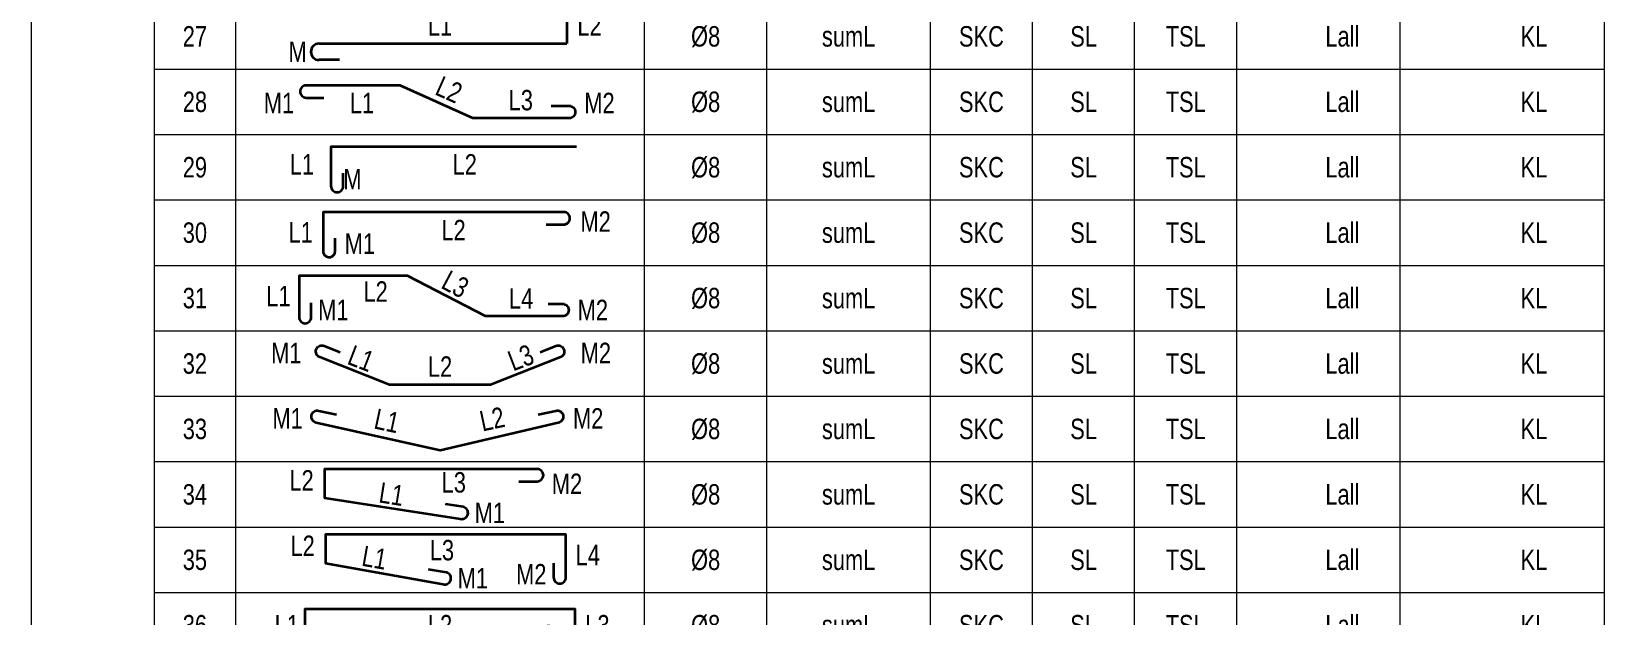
# Model space of a CAD drawing. Header units: millimetres. Extents: x -11352 to 41958, y -3706 to 22926.
# Drawn here: x 19852 to 20044.5, y 5631.5 to 5702.9 of the extents above; entities that cross this region are included whole.
import ezdxf
from ezdxf.enums import TextEntityAlignment as Align

# ---------------------------------------------------------------- set-up
doc = ezdxf.new("R2010")
doc.units = ezdxf.units.MM
for name, color, linetype, lineweight in [('DCE_BaoBeTong', 11, 'Continuous', 20), ('Dce_text', 2, 'Continuous', 30), ('DCE_ThepChu', 1, 'Continuous', 35)]:
    doc.layers.add(name, color=color, linetype=linetype, lineweight=lineweight)
doc.styles.add('Dce_Text', font='roman.shx', dxfattribs={"width": 0.8, "bigfont": 'vnh.shx'})

# ---------------------------------------------------------------- blocks, each defined once
blk = doc.blocks.new('TK28')
at = {"layer": 'DCE_BaoBeTong'}
for p, q in [((0, -8), (0, 0)), ((25, -8), (25, 0)), ((75, -8), (75, 0)), ((90, -8), (90, 0)), ((110, -8), (110, 0)), ((122.5, -8), (122.5, 0)), ((135, -8), (135, 0)), ((147.5, -8), (147.5, 0)), ((167.5, -8), (167.5, 0))]:
    blk.add_line(p, q, dxfattribs=at)
for points in [[(15, -8), (25, -8), (75, -8), (90, -8), (122.5, -8), (135, -8), (147.5, -8), (167.5, -8), (192.5, -8), (192.5, 0)], [(15, 0), (15, -8)]]:
    blk.add_lwpolyline(points, dxfattribs=at)
at = {"layer": 'DCE_ThepChu'}
blk.add_lwpolyline([(63.58, -4.5), (65.8, -4.5, -0.414214), (66.55, -5.25), (66.55, -5.25, -0.414214), (65.8, -6), (54.02, -6), (45.13, -2), (33.62, -2, 0.414214), (32.87, -2.75), (32.87, -2.75, 0.414214), (33.62, -3.5), (35.77, -3.5)], format="xyb", dxfattribs=at)
at = {"layer": 'Dce_text', "color": 2, "style": 'Dce_Text', "width": 0.8}
blk.add_attdef('L2', text='', height=2.5, rotation=336, dxfattribs=at).set_placement((51.1, -2.53), align=Align.MIDDLE_CENTER)
at = {"layer": 'Dce_text', "color": 2, "style": 'Dce_Text', "width": 0.8, "flags": 4}
for tag, p in [('SH', (20, -4)), ('DK', (82.5, -4)), ('sumL', (100, -4)), ('SKC', (116.25, -4)), ('SL', (128.75, -4))]:
    blk.add_attdef(tag, text='', height=2.5, dxfattribs=at).set_placement(p, align=Align.MIDDLE_CENTER)
at = {"layer": 'Dce_text', "color": 2, "style": 'Dce_Text', "width": 0.8}
blk.add_attdef('M1', text='', height=2.5, dxfattribs=at).set_placement((32.15, -4.16), align=Align.MIDDLE_RIGHT)
for tag, p in [('L1', (40.44, -4.16)), ('L3', (59.88, -3.8)), ('TSL', (141.25, -4))]:
    blk.add_attdef(tag, text='', height=2.5, dxfattribs=at).set_placement(p, align=Align.MIDDLE_CENTER)
blk.add_attdef('M2', text='', height=2.5, dxfattribs=at).set_placement((67.65, -4.16), align=Align.MIDDLE_LEFT)
at = {"layer": 'Dce_text', "color": 2, "style": 'Dce_Text', "width": 0.8, "flags": 4}
for tag, p in [('Lall', (162.5, -4)), ('KL', (185.5, -4))]:
    blk.add_attdef(tag, text='', height=2.5, dxfattribs=at).set_placement(p, align=Align.MIDDLE_RIGHT)
blk = doc.blocks.new('TK29')
at = {"layer": 'DCE_BaoBeTong'}
for p, q in [((0, -8), (0, 0)), ((25, -8), (25, 0)), ((75, -8), (75, 0)), ((90, -8), (90, 0)), ((110, -8), (110, 0)), ((122.5, -8), (122.5, 0)), ((135, -8), (135, 0)), ((147.5, -8), (147.5, 0)), ((167.5, -8), (167.5, 0))]:
    blk.add_line(p, q, dxfattribs=at)
for points in [[(15, -8), (25, -8), (75, -8), (90, -8), (122.5, -8), (135, -8), (147.5, -8), (167.5, -8), (192.5, -8), (192.5, 0)], [(15, 0), (15, -8)]]:
    blk.add_lwpolyline(points, dxfattribs=at)
at = {"layer": 'DCE_ThepChu'}
blk.add_lwpolyline([(66.68, -1.5), (36.65, -1.5), (36.65, -6.31, 0.414214), (37.4, -7.06, 0.414214), (38.15, -6.31), (38.15, -4.74)], format="xyb", dxfattribs=at)
at = {"layer": 'Dce_text', "color": 2, "style": 'Dce_Text', "width": 0.8, "flags": 4}
for tag, p in [('SH', (20, -4)), ('DK', (82.5, -4)), ('sumL', (100, -4)), ('SKC', (116.25, -4)), ('SL', (128.75, -4))]:
    blk.add_attdef(tag, text='', height=2.5, dxfattribs=at).set_placement(p, align=Align.MIDDLE_CENTER)
at = {"layer": 'Dce_text', "color": 2, "style": 'Dce_Text', "width": 0.8}
blk.add_attdef('L1', text='', height=2.5, dxfattribs=at).set_placement((35.55, -3.66), align=Align.MIDDLE_RIGHT)
for tag, p in [('L2', (52.05, -3.66)), ('TSL', (141.25, -4))]:
    blk.add_attdef(tag, text='', height=2.5, dxfattribs=at).set_placement(p, align=Align.MIDDLE_CENTER)
at = {"layer": 'Dce_text', "color": 2, "style": 'Dce_Text', "width": 0.8, "flags": 4}
for tag, p in [('Lall', (162.5, -4)), ('KL', (185.5, -4))]:
    blk.add_attdef(tag, text='', height=2.5, dxfattribs=at).set_placement(p, align=Align.MIDDLE_RIGHT)
at = {"layer": 'Dce_text', "color": 2, "style": 'Dce_Text', "width": 0.8}
blk.add_attdef('M', text='', height=2.5, dxfattribs=at).set_placement((39.36, -5.45), align=Align.MIDDLE_LEFT)
blk = doc.blocks.new('TK30')
at = {"layer": 'DCE_BaoBeTong'}
for p, q in [((0, -8), (0, 0)), ((25, -8), (25, 0)), ((75, -8), (75, 0)), ((90, -8), (90, 0)), ((110, -8), (110, 0)), ((122.5, -8), (122.5, 0)), ((135, -8), (135, 0)), ((147.5, -8), (147.5, 0)), ((167.5, -8), (167.5, 0))]:
    blk.add_line(p, q, dxfattribs=at)
for points in [[(15, -8), (25, -8), (75, -8), (90, -8), (122.5, -8), (135, -8), (147.5, -8), (167.5, -8), (192.5, -8), (192.5, 0)], [(15, 0), (15, -8)]]:
    blk.add_lwpolyline(points, dxfattribs=at)
at = {"layer": 'DCE_ThepChu'}
blk.add_lwpolyline([(62.99, -3), (65.14, -3, 0.414214), (65.89, -2.25), (65.89, -2.25, 0.414214), (65.14, -1.5), (35.68, -1.5), (35.68, -6.25, 0.116468), (35.76, -6.59, 0.791363), (37.18, -6.25), (37.18, -4.68)], format="xyb", dxfattribs=at)
at = {"layer": 'Dce_text', "color": 2, "style": 'Dce_Text', "width": 0.8}
for tag, p in [('M2', (67.18, -2.65)), ('M1', (38.33, -5.35))]:
    blk.add_attdef(tag, text='', height=2.5, dxfattribs=at).set_placement(p, align=Align.MIDDLE_LEFT)
at = {"layer": 'Dce_text', "color": 2, "style": 'Dce_Text', "width": 0.8, "flags": 4}
for tag, p in [('SH', (20, -4)), ('DK', (82.5, -4)), ('sumL', (100, -4)), ('SKC', (116.25, -4)), ('SL', (128.75, -4))]:
    blk.add_attdef(tag, text='', height=2.5, dxfattribs=at).set_placement(p, align=Align.MIDDLE_CENTER)
at = {"layer": 'Dce_text', "color": 2, "style": 'Dce_Text', "width": 0.8}
blk.add_attdef('L1', text='', height=2.5, dxfattribs=at).set_placement((34.44, -3.96), align=Align.MIDDLE_RIGHT)
for tag, p in [('L2', (51.65, -3.69)), ('TSL', (141.25, -4))]:
    blk.add_attdef(tag, text='', height=2.5, dxfattribs=at).set_placement(p, align=Align.MIDDLE_CENTER)
at = {"layer": 'Dce_text', "color": 2, "style": 'Dce_Text', "width": 0.8, "flags": 4}
for tag, p in [('Lall', (162.5, -4)), ('KL', (185.5, -4))]:
    blk.add_attdef(tag, text='', height=2.5, dxfattribs=at).set_placement(p, align=Align.MIDDLE_RIGHT)
blk = doc.blocks.new('TK31')
at = {"layer": 'DCE_BaoBeTong'}
for p, q in [((0, -8), (0, 0)), ((25, -8), (25, 0)), ((75, -8), (75, 0)), ((90, -8), (90, 0)), ((110, -8), (110, 0)), ((122.5, -8), (122.5, 0)), ((135, -8), (135, 0)), ((147.5, -8), (147.5, 0)), ((167.5, -8), (167.5, 0))]:
    blk.add_line(p, q, dxfattribs=at)
for points in [[(15, -8), (25, -8), (75, -8), (90, -8), (122.5, -8), (135, -8), (147.5, -8), (167.5, -8), (192.5, -8), (192.5, 0)], [(15, 0), (15, -8)]]:
    blk.add_lwpolyline(points, dxfattribs=at)
at = {"layer": 'DCE_ThepChu'}
blk.add_lwpolyline([(63.25, -4.71), (65, -4.71, -0.414214), (65.75, -5.46), (65.75, -5.46, -0.414214), (65, -6.21), (55.58, -6.21), (46.02, -1.29), (32.74, -1.29), (32.74, -6.34, 0.414214), (33.49, -7.09), (33.49, -7.09, 0.414214), (34.24, -6.34), (34.24, -4.59)], format="xyb", dxfattribs=at)
at = {"layer": 'Dce_text', "color": 2, "style": 'Dce_Text', "width": 0.8}
for tag, p in [('L2', (42.11, -3.21)), ('L4', (59.92, -4.05)), ('TSL', (141.25, -4))]:
    blk.add_attdef(tag, text='', height=2.5, dxfattribs=at).set_placement(p, align=Align.MIDDLE_CENTER)
blk.add_attdef('L3', text='', height=2.5, rotation=332, dxfattribs=at).set_placement((51.88, -2.3), align=Align.MIDDLE_CENTER)
at = {"layer": 'Dce_text', "color": 2, "style": 'Dce_Text', "width": 0.8, "flags": 4}
for tag, p in [('SH', (20, -4)), ('DK', (82.5, -4)), ('sumL', (100, -4)), ('SKC', (116.25, -4)), ('SL', (128.75, -4))]:
    blk.add_attdef(tag, text='', height=2.5, dxfattribs=at).set_placement(p, align=Align.MIDDLE_CENTER)
at = {"layer": 'Dce_text', "color": 2, "style": 'Dce_Text', "width": 0.8}
blk.add_attdef('L1', text='', height=2.5, dxfattribs=at).set_placement((31.71, -3.77), align=Align.MIDDLE_RIGHT)
at = {"layer": 'Dce_text', "color": 2, "style": 'Dce_Text', "width": 0.8, "flags": 4}
for tag, p in [('Lall', (162.5, -4)), ('KL', (185.5, -4))]:
    blk.add_attdef(tag, text='', height=2.5, dxfattribs=at).set_placement(p, align=Align.MIDDLE_RIGHT)
at = {"layer": 'Dce_text', "color": 2, "style": 'Dce_Text', "width": 0.8}
for tag, p in [('M1', (35.09, -5.46)), ('M2', (66.84, -5.46))]:
    blk.add_attdef(tag, text='', height=2.5, dxfattribs=at).set_placement(p, align=Align.MIDDLE_LEFT)
blk = doc.blocks.new('TK32')
at = {"layer": 'DCE_BaoBeTong'}
for p, q in [((0, -8), (0, 0)), ((25, -8), (25, 0)), ((75, -8), (75, 0)), ((90, -8), (90, 0)), ((110, -8), (110, 0)), ((122.5, -8), (122.5, 0)), ((135, -8), (135, 0)), ((147.5, -8), (147.5, 0)), ((167.5, -8), (167.5, 0))]:
    blk.add_line(p, q, dxfattribs=at)
for points in [[(15, -8), (25, -8), (75, -8), (90, -8), (122.5, -8), (135, -8), (147.5, -8), (167.5, -8), (192.5, -8), (192.5, 0)], [(15, 0), (15, -8)]]:
    blk.add_lwpolyline(points, dxfattribs=at)
at = {"layer": 'DCE_ThepChu'}
blk.add_lwpolyline([(62.24, -2.6), (64.17, -1.84, -0.414214), (65.14, -2.27), (65.14, -2.27, -0.414214), (64.72, -3.24), (56.18, -6.59), (43.82, -6.59), (35.28, -3.24, -0.414214), (34.86, -2.27), (34.86, -2.27, -0.414214), (35.83, -1.84), (37.76, -2.6)], format="xyb", dxfattribs=at)
at = {"layer": 'Dce_text', "color": 2, "style": 'Dce_Text', "width": 0.8}
blk.add_attdef('M1', text='', height=2.5, dxfattribs=at).set_placement((33.85, -2.71), align=Align.MIDDLE_RIGHT)
for tag, rotation, p in [('L1', 339, (41.33, -3.38)), ('L3', 21, (58.88, -3.28))]:
    blk.add_attdef(tag, text='', height=2.5, rotation=rotation, dxfattribs=at).set_placement(p, align=Align.MIDDLE_CENTER)
blk.add_attdef('M2', text='', height=2.5, dxfattribs=at).set_placement((66.42, -2.71), align=Align.MIDDLE_LEFT)
at = {"layer": 'Dce_text', "color": 2, "style": 'Dce_Text', "width": 0.8, "flags": 4}
for tag, p in [('SH', (20, -4)), ('DK', (82.5, -4)), ('sumL', (100, -4)), ('SKC', (116.25, -4)), ('SL', (128.75, -4))]:
    blk.add_attdef(tag, text='', height=2.5, dxfattribs=at).set_placement(p, align=Align.MIDDLE_CENTER)
at = {"layer": 'Dce_text', "color": 2, "style": 'Dce_Text', "width": 0.8}
for tag, p in [('L2', (50, -4.38)), ('TSL', (141.25, -4))]:
    blk.add_attdef(tag, text='', height=2.5, dxfattribs=at).set_placement(p, align=Align.MIDDLE_CENTER)
at = {"layer": 'Dce_text', "color": 2, "style": 'Dce_Text', "width": 0.8, "flags": 4}
for tag, p in [('Lall', (162.5, -4)), ('KL', (185.5, -4))]:
    blk.add_attdef(tag, text='', height=2.5, dxfattribs=at).set_placement(p, align=Align.MIDDLE_RIGHT)
blk = doc.blocks.new('TK33')
at = {"layer": 'DCE_BaoBeTong'}
for p, q in [((0, -8), (0, 0)), ((25, -8), (25, 0)), ((75, -8), (75, 0)), ((90, -8), (90, 0)), ((110, -8), (110, 0)), ((122.5, -8), (122.5, 0)), ((135, -8), (135, 0)), ((147.5, -8), (147.5, 0)), ((167.5, -8), (167.5, 0))]:
    blk.add_line(p, q, dxfattribs=at)
for points in [[(15, -8), (25, -8), (75, -8), (90, -8), (122.5, -8), (135, -8), (147.5, -8), (167.5, -8), (192.5, -8), (192.5, 0)], [(15, 0), (15, -8)]]:
    blk.add_lwpolyline(points, dxfattribs=at)
at = {"layer": 'DCE_ThepChu'}
blk.add_lwpolyline([(61.99, -2.23), (64.16, -1.77, -0.414214), (65.05, -2.35), (65.05, -2.35, -0.414214), (64.47, -3.24), (50, -6.62), (34.85, -3.24, -0.414214), (34.28, -2.35), (34.28, -2.35, -0.414214), (35.17, -1.77), (37.33, -2.23)], format="xyb", dxfattribs=at)
at = {"layer": 'Dce_text', "color": 2, "style": 'Dce_Text', "width": 0.8}
blk.add_attdef('M1', text='', height=2.5, dxfattribs=at).set_placement((33.21, -2.71), align=Align.MIDDLE_RIGHT)
for tag, rotation, p in [('L1', 348, (43.5, -3.01)), ('L2', 12, (56.38, -2.79))]:
    blk.add_attdef(tag, text='', height=2.5, rotation=rotation, dxfattribs=at).set_placement(p, align=Align.MIDDLE_CENTER)
blk.add_attdef('M2', text='', height=2.5, dxfattribs=at).set_placement((66.27, -2.71), align=Align.MIDDLE_LEFT)
at = {"layer": 'Dce_text', "color": 2, "style": 'Dce_Text', "width": 0.8, "flags": 4}
for tag, p in [('SH', (20, -4)), ('DK', (82.5, -4)), ('sumL', (100, -4)), ('SKC', (116.25, -4)), ('SL', (128.75, -4))]:
    blk.add_attdef(tag, text='', height=2.5, dxfattribs=at).set_placement(p, align=Align.MIDDLE_CENTER)
at = {"layer": 'Dce_text', "color": 2, "style": 'Dce_Text', "width": 0.8}
blk.add_attdef('TSL', text='', height=2.5, dxfattribs=at).set_placement((141.25, -4), align=Align.MIDDLE_CENTER)
at = {"layer": 'Dce_text', "color": 2, "style": 'Dce_Text', "width": 0.8, "flags": 4}
for tag, p in [('Lall', (162.5, -4)), ('KL', (185.5, -4))]:
    blk.add_attdef(tag, text='', height=2.5, dxfattribs=at).set_placement(p, align=Align.MIDDLE_RIGHT)
blk = doc.blocks.new('TK34')
at = {"layer": 'DCE_BaoBeTong'}
for p, q in [((0, -8), (0, 0)), ((25, -8), (25, 0)), ((75, -8), (75, 0)), ((90, -8), (90, 0)), ((110, -8), (110, 0)), ((122.5, -8), (122.5, 0)), ((135, -8), (135, 0)), ((147.5, -8), (147.5, 0)), ((167.5, -8), (167.5, 0))]:
    blk.add_line(p, q, dxfattribs=at)
for points in [[(15, -8), (25, -8), (75, -8), (90, -8), (122.5, -8), (135, -8), (147.5, -8), (167.5, -8), (192.5, -8), (192.5, 0)], [(15, 0), (15, -8)]]:
    blk.add_lwpolyline(points, dxfattribs=at)
at = {"layer": 'DCE_ThepChu'}
blk.add_lwpolyline([(59.64, -2.41), (61.89, -2.41, 0.414214), (62.64, -1.66), (62.64, -1.66, 0.414214), (61.89, -0.91), (35.85, -0.91), (35.85, -4.41), (52.47, -6.99, 0.414214), (53.4, -6.46), (53.4, -6.46, 0.414214), (52.87, -5.54), (50.67, -5.2)], format="xyb", dxfattribs=at)
at = {"layer": 'Dce_text', "color": 2, "style": 'Dce_Text', "width": 0.8}
blk.add_attdef('L2', text='', height=2.5, dxfattribs=at).set_placement((34.28, -2.29), align=Align.MIDDLE_RIGHT)
for tag, p in [('L3', (51.68, -2.53)), ('TSL', (141.25, -4))]:
    blk.add_attdef(tag, text='', height=2.5, dxfattribs=at).set_placement(p, align=Align.MIDDLE_CENTER)
for tag, p in [('M2', (63.68, -2.71)), ('M1', (54.23, -6.26))]:
    blk.add_attdef(tag, text='', height=2.5, dxfattribs=at).set_placement(p, align=Align.MIDDLE_LEFT)
at = {"layer": 'Dce_text', "color": 2, "style": 'Dce_Text', "width": 0.8, "flags": 4}
for tag, p in [('SH', (20, -4)), ('DK', (82.5, -4)), ('sumL', (100, -4)), ('SKC', (116.25, -4)), ('SL', (128.75, -4))]:
    blk.add_attdef(tag, text='', height=2.5, dxfattribs=at).set_placement(p, align=Align.MIDDLE_CENTER)
at = {"layer": 'Dce_text', "color": 2, "style": 'Dce_Text', "width": 0.8}
blk.add_attdef('L1', text='', height=2.5, rotation=351, dxfattribs=at).set_placement((44.07, -3.97), align=Align.MIDDLE_CENTER)
at = {"layer": 'Dce_text', "color": 2, "style": 'Dce_Text', "width": 0.8, "flags": 4}
for tag, p in [('Lall', (162.5, -4)), ('KL', (185.5, -4))]:
    blk.add_attdef(tag, text='', height=2.5, dxfattribs=at).set_placement(p, align=Align.MIDDLE_RIGHT)
blk = doc.blocks.new('TK35')
at = {"layer": 'DCE_BaoBeTong'}
for p, q in [((0, -8), (0, 0)), ((25, -8), (25, 0)), ((75, -8), (75, 0)), ((90, -8), (90, 0)), ((110, -8), (110, 0)), ((122.5, -8), (122.5, 0)), ((135, -8), (135, 0)), ((147.5, -8), (147.5, 0)), ((167.5, -8), (167.5, 0))]:
    blk.add_line(p, q, dxfattribs=at)
for points in [[(15, -8), (25, -8), (75, -8), (90, -8), (122.5, -8), (135, -8), (147.5, -8), (167.5, -8), (192.5, -8), (192.5, 0)], [(15, 0), (15, -8)]]:
    blk.add_lwpolyline(points, dxfattribs=at)
at = {"layer": 'DCE_ThepChu'}
blk.add_lwpolyline([(63.9, -4.41), (63.9, -6.16, 0.414214), (64.65, -6.91), (64.65, -6.91, 0.414214), (65.4, -6.16), (65.4, -0.91), (35.99, -0.91), (35.99, -4.41), (50.39, -6.99, 0.414214), (51.31, -6.46), (51.31, -6.46, 0.414214), (50.79, -5.54), (48.58, -5.2)], format="xyb", dxfattribs=at)
at = {"layer": 'Dce_text', "color": 2, "style": 'Dce_Text', "width": 0.8}
for tag, p in [('L2', (34.67, -2.29)), ('M2', (63.02, -5.77))]:
    blk.add_attdef(tag, text='', height=2.5, dxfattribs=at).set_placement(p, align=Align.MIDDLE_RIGHT)
for tag, p in [('L3', (50.23, -2.82)), ('TSL', (141.25, -4))]:
    blk.add_attdef(tag, text='', height=2.5, dxfattribs=at).set_placement(p, align=Align.MIDDLE_CENTER)
at = {"layer": 'Dce_text', "color": 2, "style": 'Dce_Text', "width": 0.8, "flags": 4}
for tag, p in [('SH', (20, -4)), ('DK', (82.5, -4)), ('sumL', (100, -4)), ('SKC', (116.25, -4)), ('SL', (128.75, -4))]:
    blk.add_attdef(tag, text='', height=2.5, dxfattribs=at).set_placement(p, align=Align.MIDDLE_CENTER)
at = {"layer": 'Dce_text', "color": 2, "style": 'Dce_Text', "width": 0.8}
blk.add_attdef('L1', text='', height=2.5, rotation=350, dxfattribs=at).set_placement((41.98, -3.75), align=Align.MIDDLE_CENTER)
for tag, p in [('L4', (66.59, -3.42)), ('M1', (52.15, -6.26))]:
    blk.add_attdef(tag, text='', height=2.5, dxfattribs=at).set_placement(p, align=Align.MIDDLE_LEFT)
at = {"layer": 'Dce_text', "color": 2, "style": 'Dce_Text', "width": 0.8, "flags": 4}
for tag, p in [('Lall', (162.5, -4)), ('KL', (185.5, -4))]:
    blk.add_attdef(tag, text='', height=2.5, dxfattribs=at).set_placement(p, align=Align.MIDDLE_RIGHT)
blk = doc.blocks.new('TK36')
at = {"layer": 'DCE_BaoBeTong'}
for p, q in [((0, -8), (0, 0)), ((25, -8), (25, 0)), ((75, -8), (75, 0)), ((90, -8), (90, 0)), ((110, -8), (110, 0)), ((122.5, -8), (122.5, 0)), ((135, -8), (135, 0)), ((147.5, -8), (147.5, 0)), ((167.5, -8), (167.5, 0))]:
    blk.add_line(p, q, dxfattribs=at)
for points in [[(15, -8), (25, -8), (75, -8), (90, -8), (122.5, -8), (135, -8), (147.5, -8), (167.5, -8), (192.5, -8), (192.5, 0)], [(15, 0), (15, -8)]]:
    blk.add_lwpolyline(points, dxfattribs=at)
at = {"layer": 'DCE_ThepChu'}
blk.add_lwpolyline([(35, -4), (35, -5.75, -0.414214), (34.25, -6.5), (34.25, -6.5, -0.414214), (33.5, -5.75), (33.5, -2), (66.5, -2), (66.5, -5.75, -0.414214), (65.75, -6.5), (65.75, -6.5, -0.414214), (65, -5.75), (65, -4)], format="xyb", dxfattribs=at)
at = {"layer": 'Dce_text', "color": 2, "style": 'Dce_Text', "width": 0.8, "flags": 4}
for tag, p in [('SH', (20, -4)), ('L2', (50, -4)), ('DK', (82.5, -4)), ('sumL', (100, -4)), ('SKC', (116.25, -4)), ('SL', (128.75, -4))]:
    blk.add_attdef(tag, text='', height=2.5, dxfattribs=at).set_placement(p, align=Align.MIDDLE_CENTER)
for tag, p in [('L1', (32.74, -4)), ('Lall', (162.5, -4)), ('KL', (185.5, -4)), ('M2', (64, -5.22))]:
    blk.add_attdef(tag, text='', height=2.5, dxfattribs=at).set_placement(p, align=Align.MIDDLE_RIGHT)
for tag, p in [('L3', (67.77, -4)), ('M1', (36.23, -5.22))]:
    blk.add_attdef(tag, text='', height=2.5, dxfattribs=at).set_placement(p, align=Align.MIDDLE_LEFT)
at = {"layer": 'Dce_text', "color": 2, "style": 'Dce_Text', "width": 0.8}
blk.add_attdef('TSL', text='', height=2.5, dxfattribs=at).set_placement((141.25, -4), align=Align.MIDDLE_CENTER)
blk = doc.blocks.new('TK27B')
at = {"layer": 'DCE_BaoBeTong'}
for p, q in [((0, -8), (0, 0)), ((25, -8), (25, 0)), ((75, -8), (75, 0)), ((90, -8), (90, 0)), ((110, -8), (110, 0)), ((122.5, -8), (122.5, 0)), ((135, -8), (135, 0)), ((147.5, -8), (147.5, 0)), ((167.5, -8), (167.5, 0))]:
    blk.add_line(p, q, dxfattribs=at)
for points in [[(15, -8), (25, -8), (75, -8), (90, -8), (122.5, -8), (135, -8), (147.5, -8), (167.5, -8), (192.5, -8), (192.5, 0)], [(15, 0), (15, -8)]]:
    blk.add_lwpolyline(points, dxfattribs=at)
at = {"layer": 'DCE_ThepChu'}
for p, q in [((35.19, -4.89), (65.5, -4.89)), ((37.69, -6.89), (35.19, -6.89))]:
    blk.add_line(p, q, dxfattribs=at)
blk.add_lwpolyline([(65.5, -1.18), (65.5, -4.89)], dxfattribs=at)
blk.add_arc((35.19, -5.89), 1, 90, 270, dxfattribs=at)
at = {"layer": 'Dce_text', "color": 2, "style": 'Dce_Text', "width": 0.8}
for tag, p in [('L1', (49.99, -2.68)), ('L2', (68.29, -2.68)), ('TSL', (141.25, -4))]:
    blk.add_attdef(tag, text='', height=2.5, dxfattribs=at).set_placement(p, align=Align.MIDDLE_CENTER)
at = {"layer": 'Dce_text', "color": 2, "style": 'Dce_Text', "width": 0.8, "flags": 4}
for tag, p in [('SH', (20, -4)), ('DK', (82.5, -4)), ('sumL', (100, -4)), ('SKC', (116.25, -4)), ('SL', (128.75, -4))]:
    blk.add_attdef(tag, text='', height=2.5, dxfattribs=at).set_placement(p, align=Align.MIDDLE_CENTER)
for tag, p in [('Lall', (162.5, -4)), ('KL', (185.5, -4))]:
    blk.add_attdef(tag, text='', height=2.5, dxfattribs=at).set_placement(p, align=Align.MIDDLE_RIGHT)
at = {"layer": 'Dce_text', "color": 2, "style": 'Dce_Text', "width": 0.8}
blk.add_attdef('M', text='', height=2.5, dxfattribs=at).set_placement((33.69, -5.88), align=Align.MIDDLE_RIGHT)
blk = doc.blocks.new('Block_ALL')
ref = blk.add_blockref('TK27B', (19851.97, 5706.29))
ref.add_attrib('TSL', 'TSL', dxfattribs={"layer": 'Dce_text', "color": 2, "height": 2.5, "style": 'Dce_Text', "width": 0.8}).set_placement((19993.22, 5702.29), align=Align.MIDDLE_CENTER)
ref.add_attrib('L2', 'L2', dxfattribs={"layer": 'Dce_text', "color": 2, "height": 2.5, "style": 'Dce_Text', "width": 0.8}).set_placement((19920.26, 5703.62), align=Align.MIDDLE_CENTER)
ref.add_attrib('L1', 'L1', dxfattribs={"layer": 'Dce_text', "color": 2, "height": 2.5, "style": 'Dce_Text', "width": 0.8}).set_placement((19901.96, 5703.62), align=Align.MIDDLE_CENTER)
ref.add_attrib('M', 'M', dxfattribs={"layer": 'Dce_text', "color": 2, "height": 2.5, "style": 'Dce_Text', "width": 0.8}).set_placement((19885.66, 5700.41), align=Align.MIDDLE_RIGHT)
ref.add_attrib('KL', 'KL', dxfattribs={"layer": 'Dce_text', "color": 2, "height": 2.5, "style": 'Dce_Text', "width": 0.8}).set_placement((20037.47, 5702.29), align=Align.MIDDLE_RIGHT)
ref.add_attrib('Lall', 'Lall', dxfattribs={"layer": 'Dce_text', "color": 2, "height": 2.5, "style": 'Dce_Text', "width": 0.8}).set_placement((20014.47, 5702.29), align=Align.MIDDLE_RIGHT)
ref.add_attrib('SKC', 'SKC', dxfattribs={"layer": 'Dce_text', "color": 2, "height": 2.5, "style": 'Dce_Text', "width": 0.8}).set_placement((19968.22, 5702.29), align=Align.MIDDLE_CENTER)
ref.add_attrib('SL', 'SL', dxfattribs={"layer": 'Dce_text', "color": 2, "height": 2.5, "style": 'Dce_Text', "width": 0.8}).set_placement((19980.72, 5702.29), align=Align.MIDDLE_CENTER)
ref.add_attrib('sumL', 'sumL', dxfattribs={"layer": 'Dce_text', "color": 2, "height": 2.5, "style": 'Dce_Text', "width": 0.8}).set_placement((19951.97, 5702.29), align=Align.MIDDLE_CENTER)
ref.add_attrib('DK', 'Ø8', dxfattribs={"layer": 'Dce_text', "color": 2, "height": 2.5, "style": 'Dce_Text', "width": 0.8}).set_placement((19934.47, 5702.29), align=Align.MIDDLE_CENTER)
ref.add_attrib('SH', '27', dxfattribs={"layer": 'Dce_text', "color": 2, "height": 2.5, "style": 'Dce_Text', "width": 0.8}).set_placement((19871.97, 5702.29), align=Align.MIDDLE_CENTER)
ref = blk.add_blockref('TK28', (19851.97, 5698.29))
ref.add_attrib('M2', 'M2', dxfattribs={"layer": 'Dce_text', "color": 2, "height": 2.5, "style": 'Dce_Text', "width": 0.8}).set_placement((19919.62, 5694.14), align=Align.MIDDLE_LEFT)
ref.add_attrib('M1', 'M1', dxfattribs={"layer": 'Dce_text', "color": 2, "height": 2.5, "style": 'Dce_Text', "width": 0.8}).set_placement((19884.12, 5694.14), align=Align.MIDDLE_RIGHT)
ref.add_attrib('TSL', 'TSL', dxfattribs={"layer": 'Dce_text', "color": 2, "height": 2.5, "style": 'Dce_Text', "width": 0.8}).set_placement((19993.22, 5694.29), align=Align.MIDDLE_CENTER)
ref.add_attrib('L3', 'L3', dxfattribs={"layer": 'Dce_text', "color": 2, "height": 2.5, "style": 'Dce_Text', "width": 0.8}).set_placement((19911.85, 5694.49), align=Align.MIDDLE_CENTER)
ref.add_attrib('L2', 'L2', dxfattribs={"layer": 'Dce_text', "color": 2, "height": 2.5, "rotation": 336, "style": 'Dce_Text', "width": 0.8}).set_placement((19903.07, 5695.77), align=Align.MIDDLE_CENTER)
ref.add_attrib('L1', 'L1', dxfattribs={"layer": 'Dce_text', "color": 2, "height": 2.5, "style": 'Dce_Text', "width": 0.8}).set_placement((19892.41, 5694.14), align=Align.MIDDLE_CENTER)
ref.add_attrib('KL', 'KL', dxfattribs={"layer": 'Dce_text', "color": 2, "height": 2.5, "style": 'Dce_Text', "width": 0.8}).set_placement((20037.47, 5694.29), align=Align.MIDDLE_RIGHT)
ref.add_attrib('Lall', 'Lall', dxfattribs={"layer": 'Dce_text', "color": 2, "height": 2.5, "style": 'Dce_Text', "width": 0.8}).set_placement((20014.47, 5694.29), align=Align.MIDDLE_RIGHT)
ref.add_attrib('SKC', 'SKC', dxfattribs={"layer": 'Dce_text', "color": 2, "height": 2.5, "style": 'Dce_Text', "width": 0.8}).set_placement((19968.22, 5694.29), align=Align.MIDDLE_CENTER)
ref.add_attrib('SL', 'SL', dxfattribs={"layer": 'Dce_text', "color": 2, "height": 2.5, "style": 'Dce_Text', "width": 0.8}).set_placement((19980.72, 5694.29), align=Align.MIDDLE_CENTER)
ref.add_attrib('sumL', 'sumL', dxfattribs={"layer": 'Dce_text', "color": 2, "height": 2.5, "style": 'Dce_Text', "width": 0.8}).set_placement((19951.97, 5694.29), align=Align.MIDDLE_CENTER)
ref.add_attrib('DK', 'Ø8', dxfattribs={"layer": 'Dce_text', "color": 2, "height": 2.5, "style": 'Dce_Text', "width": 0.8}).set_placement((19934.47, 5694.29), align=Align.MIDDLE_CENTER)
ref.add_attrib('SH', '28', dxfattribs={"layer": 'Dce_text', "color": 2, "height": 2.5, "style": 'Dce_Text', "width": 0.8}).set_placement((19871.97, 5694.29), align=Align.MIDDLE_CENTER)
ref = blk.add_blockref('TK29', (19851.97, 5690.29))
ref.add_attrib('SH', '29', dxfattribs={"layer": 'Dce_text', "color": 2, "height": 2.5, "style": 'Dce_Text', "width": 0.8}).set_placement((19871.97, 5686.29), align=Align.MIDDLE_CENTER)
ref.add_attrib('DK', 'Ø8', dxfattribs={"layer": 'Dce_text', "color": 2, "height": 2.5, "style": 'Dce_Text', "width": 0.8}).set_placement((19934.47, 5686.29), align=Align.MIDDLE_CENTER)
ref.add_attrib('sumL', 'sumL', dxfattribs={"layer": 'Dce_text', "color": 2, "height": 2.5, "style": 'Dce_Text', "width": 0.8}).set_placement((19951.97, 5686.29), align=Align.MIDDLE_CENTER)
ref.add_attrib('SL', 'SL', dxfattribs={"layer": 'Dce_text', "color": 2, "height": 2.5, "style": 'Dce_Text', "width": 0.8}).set_placement((19980.72, 5686.29), align=Align.MIDDLE_CENTER)
ref.add_attrib('SKC', 'SKC', dxfattribs={"layer": 'Dce_text', "color": 2, "height": 2.5, "style": 'Dce_Text', "width": 0.8}).set_placement((19968.22, 5686.29), align=Align.MIDDLE_CENTER)
ref.add_attrib('Lall', 'Lall', dxfattribs={"layer": 'Dce_text', "color": 2, "height": 2.5, "style": 'Dce_Text', "width": 0.8}).set_placement((20014.47, 5686.29), align=Align.MIDDLE_RIGHT)
ref.add_attrib('KL', 'KL', dxfattribs={"layer": 'Dce_text', "color": 2, "height": 2.5, "style": 'Dce_Text', "width": 0.8}).set_placement((20037.47, 5686.29), align=Align.MIDDLE_RIGHT)
ref.add_attrib('L2', 'L2', dxfattribs={"layer": 'Dce_text', "color": 2, "height": 2.5, "style": 'Dce_Text', "width": 0.8}).set_placement((19906.48, 5686.64), align=Align.MIDDLE_RIGHT)
ref.add_attrib('TSL', 'TSL', dxfattribs={"layer": 'Dce_text', "color": 2, "height": 2.5, "style": 'Dce_Text', "width": 0.8}).set_placement((19993.22, 5686.29), align=Align.MIDDLE_CENTER)
ref.add_attrib('L1', 'L1', dxfattribs={"layer": 'Dce_text', "color": 2, "height": 2.5, "style": 'Dce_Text', "width": 0.8}).set_placement((19886.55, 5686.64), align=Align.MIDDLE_RIGHT)
ref.add_attrib('M', 'M', dxfattribs={"layer": 'Dce_text', "color": 2, "height": 2.5, "style": 'Dce_Text', "width": 0.8}).set_placement((19890.14, 5684.84), align=Align.MIDDLE_LEFT)
ref = blk.add_blockref('TK30', (19851.97, 5682.29))
ref.add_attrib('M2', 'M2', dxfattribs={"layer": 'Dce_text', "color": 2, "height": 2.5, "style": 'Dce_Text', "width": 0.8}).set_placement((19919.15, 5679.64), align=Align.MIDDLE_LEFT)
ref.add_attrib('M1', 'M1', dxfattribs={"layer": 'Dce_text', "color": 2, "height": 2.5, "style": 'Dce_Text', "width": 0.8}).set_placement((19890.3, 5676.94), align=Align.MIDDLE_LEFT)
ref.add_attrib('L1', 'L1', dxfattribs={"layer": 'Dce_text', "color": 2, "height": 2.5, "style": 'Dce_Text', "width": 0.8}).set_placement((19886.41, 5678.33), align=Align.MIDDLE_RIGHT)
ref.add_attrib('TSL', 'TSL', dxfattribs={"layer": 'Dce_text', "color": 2, "height": 2.5, "style": 'Dce_Text', "width": 0.8}).set_placement((19993.22, 5678.29), align=Align.MIDDLE_CENTER)
ref.add_attrib('L2', 'L2', dxfattribs={"layer": 'Dce_text', "color": 2, "height": 2.5, "style": 'Dce_Text', "width": 0.8}).set_placement((19903.62, 5678.6), align=Align.MIDDLE_CENTER)
ref.add_attrib('KL', 'KL', dxfattribs={"layer": 'Dce_text', "color": 2, "height": 2.5, "style": 'Dce_Text', "width": 0.8}).set_placement((20037.47, 5678.29), align=Align.MIDDLE_RIGHT)
ref.add_attrib('Lall', 'Lall', dxfattribs={"layer": 'Dce_text', "color": 2, "height": 2.5, "style": 'Dce_Text', "width": 0.8}).set_placement((20014.47, 5678.29), align=Align.MIDDLE_RIGHT)
ref.add_attrib('SKC', 'SKC', dxfattribs={"layer": 'Dce_text', "color": 2, "height": 2.5, "style": 'Dce_Text', "width": 0.8}).set_placement((19968.22, 5678.29), align=Align.MIDDLE_CENTER)
ref.add_attrib('SL', 'SL', dxfattribs={"layer": 'Dce_text', "color": 2, "height": 2.5, "style": 'Dce_Text', "width": 0.8}).set_placement((19980.72, 5678.29), align=Align.MIDDLE_CENTER)
ref.add_attrib('sumL', 'sumL', dxfattribs={"layer": 'Dce_text', "color": 2, "height": 2.5, "style": 'Dce_Text', "width": 0.8}).set_placement((19951.97, 5678.29), align=Align.MIDDLE_CENTER)
ref.add_attrib('DK', 'Ø8', dxfattribs={"layer": 'Dce_text', "color": 2, "height": 2.5, "style": 'Dce_Text', "width": 0.8}).set_placement((19934.47, 5678.29), align=Align.MIDDLE_CENTER)
ref.add_attrib('SH', '30', dxfattribs={"layer": 'Dce_text', "color": 2, "height": 2.5, "style": 'Dce_Text', "width": 0.8}).set_placement((19871.97, 5678.29), align=Align.MIDDLE_CENTER)
ref = blk.add_blockref('TK31', (19851.97, 5674.29))
ref.add_attrib('M2', 'M2', dxfattribs={"layer": 'Dce_text', "color": 2, "height": 2.5, "style": 'Dce_Text', "width": 0.8}).set_placement((19918.81, 5668.83), align=Align.MIDDLE_LEFT)
ref.add_attrib('M1', 'M1', dxfattribs={"layer": 'Dce_text', "color": 2, "height": 2.5, "style": 'Dce_Text', "width": 0.8}).set_placement((19887.06, 5668.83), align=Align.MIDDLE_LEFT)
ref.add_attrib('SH', '31', dxfattribs={"layer": 'Dce_text', "color": 2, "height": 2.5, "style": 'Dce_Text', "width": 0.8}).set_placement((19871.97, 5670.29), align=Align.MIDDLE_CENTER)
ref.add_attrib('DK', 'Ø8', dxfattribs={"layer": 'Dce_text', "color": 2, "height": 2.5, "style": 'Dce_Text', "width": 0.8}).set_placement((19934.47, 5670.29), align=Align.MIDDLE_CENTER)
ref.add_attrib('sumL', 'sumL', dxfattribs={"layer": 'Dce_text', "color": 2, "height": 2.5, "style": 'Dce_Text', "width": 0.8}).set_placement((19951.97, 5670.29), align=Align.MIDDLE_CENTER)
ref.add_attrib('SL', 'SL', dxfattribs={"layer": 'Dce_text', "color": 2, "height": 2.5, "style": 'Dce_Text', "width": 0.8}).set_placement((19980.72, 5670.29), align=Align.MIDDLE_CENTER)
ref.add_attrib('SKC', 'SKC', dxfattribs={"layer": 'Dce_text', "color": 2, "height": 2.5, "style": 'Dce_Text', "width": 0.8}).set_placement((19968.22, 5670.29), align=Align.MIDDLE_CENTER)
ref.add_attrib('Lall', 'Lall', dxfattribs={"layer": 'Dce_text', "color": 2, "height": 2.5, "style": 'Dce_Text', "width": 0.8}).set_placement((20014.47, 5670.29), align=Align.MIDDLE_RIGHT)
ref.add_attrib('KL', 'KL', dxfattribs={"layer": 'Dce_text', "color": 2, "height": 2.5, "style": 'Dce_Text', "width": 0.8}).set_placement((20037.47, 5670.29), align=Align.MIDDLE_RIGHT)
ref.add_attrib('L1', 'L1', dxfattribs={"layer": 'Dce_text', "color": 2, "height": 2.5, "style": 'Dce_Text', "width": 0.8}).set_placement((19883.68, 5670.53), align=Align.MIDDLE_RIGHT)
ref.add_attrib('L2', 'L2', dxfattribs={"layer": 'Dce_text', "color": 2, "height": 2.5, "style": 'Dce_Text', "width": 0.8}).set_placement((19894.08, 5671.09), align=Align.MIDDLE_CENTER)
ref.add_attrib('L3', 'L3', dxfattribs={"layer": 'Dce_text', "color": 2, "height": 2.5, "rotation": 332, "style": 'Dce_Text', "width": 0.8}).set_placement((19903.85, 5671.99), align=Align.MIDDLE_CENTER)
ref.add_attrib('TSL', 'TSL', dxfattribs={"layer": 'Dce_text', "color": 2, "height": 2.5, "style": 'Dce_Text', "width": 0.8}).set_placement((19993.22, 5670.29), align=Align.MIDDLE_CENTER)
ref.add_attrib('L4', 'L4', dxfattribs={"layer": 'Dce_text', "color": 2, "height": 2.5, "style": 'Dce_Text', "width": 0.8}).set_placement((19911.89, 5670.24), align=Align.MIDDLE_CENTER)
ref = blk.add_blockref('TK32', (19851.97, 5666.29))
ref.add_attrib('M2', 'M2', dxfattribs={"layer": 'Dce_text', "color": 2, "height": 2.5, "style": 'Dce_Text', "width": 0.8}).set_placement((19919.18, 5663.58), align=Align.MIDDLE_LEFT)
ref.add_attrib('M1', 'M1', dxfattribs={"layer": 'Dce_text', "color": 2, "height": 2.5, "style": 'Dce_Text', "width": 0.8}).set_placement((19885.01, 5663.58), align=Align.MIDDLE_RIGHT)
ref.add_attrib('L3', 'L3', dxfattribs={"layer": 'Dce_text', "color": 2, "height": 2.5, "rotation": 21, "style": 'Dce_Text', "width": 0.8}).set_placement((19911.85, 5663.01), align=Align.MIDDLE_CENTER)
ref.add_attrib('L2', 'L2', dxfattribs={"layer": 'Dce_text', "color": 2, "height": 2.5, "style": 'Dce_Text', "width": 0.8}).set_placement((19901.97, 5661.91), align=Align.MIDDLE_CENTER)
ref.add_attrib('L1', 'L1', dxfattribs={"layer": 'Dce_text', "color": 2, "height": 2.5, "rotation": 339, "style": 'Dce_Text', "width": 0.8}).set_placement((19892.31, 5662.91), align=Align.MIDDLE_CENTER)
ref.add_attrib('KL', 'KL', dxfattribs={"layer": 'Dce_text', "color": 2, "height": 2.5, "style": 'Dce_Text', "width": 0.8}).set_placement((20037.47, 5662.29), align=Align.MIDDLE_RIGHT)
ref.add_attrib('Lall', 'Lall', dxfattribs={"layer": 'Dce_text', "color": 2, "height": 2.5, "style": 'Dce_Text', "width": 0.8}).set_placement((20014.47, 5662.29), align=Align.MIDDLE_RIGHT)
ref.add_attrib('SKC', 'SKC', dxfattribs={"layer": 'Dce_text', "color": 2, "height": 2.5, "style": 'Dce_Text', "width": 0.8}).set_placement((19968.22, 5662.29), align=Align.MIDDLE_CENTER)
ref.add_attrib('SL', 'SL', dxfattribs={"layer": 'Dce_text', "color": 2, "height": 2.5, "style": 'Dce_Text', "width": 0.8}).set_placement((19980.72, 5662.29), align=Align.MIDDLE_CENTER)
ref.add_attrib('sumL', 'sumL', dxfattribs={"layer": 'Dce_text', "color": 2, "height": 2.5, "style": 'Dce_Text', "width": 0.8}).set_placement((19951.97, 5662.29), align=Align.MIDDLE_CENTER)
ref.add_attrib('DK', 'Ø8', dxfattribs={"layer": 'Dce_text', "color": 2, "height": 2.5, "style": 'Dce_Text', "width": 0.8}).set_placement((19934.47, 5662.29), align=Align.MIDDLE_CENTER)
ref.add_attrib('SH', '32', dxfattribs={"layer": 'Dce_text', "color": 2, "height": 2.5, "style": 'Dce_Text', "width": 0.8}).set_placement((19871.97, 5662.29), align=Align.MIDDLE_CENTER)
ref.add_attrib('TSL', 'TSL', dxfattribs={"layer": 'Dce_text', "color": 2, "height": 2.5, "style": 'Dce_Text', "width": 0.8}).set_placement((19993.22, 5662.29), align=Align.MIDDLE_CENTER)
ref = blk.add_blockref('TK33', (19851.97, 5658.29))
ref.add_attrib('TSL', 'TSL', dxfattribs={"layer": 'Dce_text', "color": 2, "height": 2.5, "style": 'Dce_Text', "width": 0.8}).set_placement((19993.22, 5654.29), align=Align.MIDDLE_CENTER)
ref.add_attrib('SH', '33', dxfattribs={"layer": 'Dce_text', "color": 2, "height": 2.5, "style": 'Dce_Text', "width": 0.8}).set_placement((19871.97, 5654.29), align=Align.MIDDLE_CENTER)
ref.add_attrib('DK', 'Ø8', dxfattribs={"layer": 'Dce_text', "color": 2, "height": 2.5, "style": 'Dce_Text', "width": 0.8}).set_placement((19934.47, 5654.29), align=Align.MIDDLE_CENTER)
ref.add_attrib('sumL', 'sumL', dxfattribs={"layer": 'Dce_text', "color": 2, "height": 2.5, "style": 'Dce_Text', "width": 0.8}).set_placement((19951.97, 5654.29), align=Align.MIDDLE_CENTER)
ref.add_attrib('SL', 'SL', dxfattribs={"layer": 'Dce_text', "color": 2, "height": 2.5, "style": 'Dce_Text', "width": 0.8}).set_placement((19980.72, 5654.29), align=Align.MIDDLE_CENTER)
ref.add_attrib('SKC', 'SKC', dxfattribs={"layer": 'Dce_text', "color": 2, "height": 2.5, "style": 'Dce_Text', "width": 0.8}).set_placement((19968.22, 5654.29), align=Align.MIDDLE_CENTER)
ref.add_attrib('Lall', 'Lall', dxfattribs={"layer": 'Dce_text', "color": 2, "height": 2.5, "style": 'Dce_Text', "width": 0.8}).set_placement((20014.47, 5654.29), align=Align.MIDDLE_RIGHT)
ref.add_attrib('KL', 'KL', dxfattribs={"layer": 'Dce_text', "color": 2, "height": 2.5, "style": 'Dce_Text', "width": 0.8}).set_placement((20037.47, 5654.29), align=Align.MIDDLE_RIGHT)
ref.add_attrib('L1', 'L1', dxfattribs={"layer": 'Dce_text', "color": 2, "height": 2.5, "rotation": 348, "style": 'Dce_Text', "width": 0.8}).set_placement((19895.47, 5655.28), align=Align.MIDDLE_CENTER)
ref.add_attrib('L2', 'L2', dxfattribs={"layer": 'Dce_text', "color": 2, "height": 2.5, "rotation": 12, "style": 'Dce_Text', "width": 0.8}).set_placement((19908.35, 5655.5), align=Align.MIDDLE_CENTER)
ref.add_attrib('M1', 'M1', dxfattribs={"layer": 'Dce_text', "color": 2, "height": 2.5, "style": 'Dce_Text', "width": 0.8}).set_placement((19885.18, 5655.58), align=Align.MIDDLE_RIGHT)
ref.add_attrib('M2', 'M2', dxfattribs={"layer": 'Dce_text', "color": 2, "height": 2.5, "style": 'Dce_Text', "width": 0.8}).set_placement((19918.24, 5655.58), align=Align.MIDDLE_LEFT)
ref = blk.add_blockref('TK34', (19851.97, 5650.29))
ref.add_attrib('L3', 'L3', dxfattribs={"layer": 'Dce_text', "color": 2, "height": 2.5, "style": 'Dce_Text', "width": 0.8}).set_placement((19903.65, 5647.76), align=Align.MIDDLE_CENTER)
ref.add_attrib('M2', 'M2', dxfattribs={"layer": 'Dce_text', "color": 2, "height": 2.5, "style": 'Dce_Text', "width": 0.8}).set_placement((19915.65, 5647.58), align=Align.MIDDLE_LEFT)
ref.add_attrib('M1', 'M1', dxfattribs={"layer": 'Dce_text', "color": 2, "height": 2.5, "style": 'Dce_Text', "width": 0.8}).set_placement((19906.2, 5644.03), align=Align.MIDDLE_LEFT)
ref.add_attrib('L2', 'L2', dxfattribs={"layer": 'Dce_text', "color": 2, "height": 2.5, "style": 'Dce_Text', "width": 0.8}).set_placement((19886.51, 5648), align=Align.MIDDLE_RIGHT)
ref.add_attrib('L1', 'L1', dxfattribs={"layer": 'Dce_text', "color": 2, "height": 2.5, "rotation": 351, "style": 'Dce_Text', "width": 0.8}).set_placement((19896.04, 5646.32), align=Align.MIDDLE_CENTER)
ref.add_attrib('KL', 'KL', dxfattribs={"layer": 'Dce_text', "color": 2, "height": 2.5, "style": 'Dce_Text', "width": 0.8}).set_placement((20037.47, 5646.29), align=Align.MIDDLE_RIGHT)
ref.add_attrib('Lall', 'Lall', dxfattribs={"layer": 'Dce_text', "color": 2, "height": 2.5, "style": 'Dce_Text', "width": 0.8}).set_placement((20014.47, 5646.29), align=Align.MIDDLE_RIGHT)
ref.add_attrib('SKC', 'SKC', dxfattribs={"layer": 'Dce_text', "color": 2, "height": 2.5, "style": 'Dce_Text', "width": 0.8}).set_placement((19968.22, 5646.29), align=Align.MIDDLE_CENTER)
ref.add_attrib('SL', 'SL', dxfattribs={"layer": 'Dce_text', "color": 2, "height": 2.5, "style": 'Dce_Text', "width": 0.8}).set_placement((19980.72, 5646.29), align=Align.MIDDLE_CENTER)
ref.add_attrib('sumL', 'sumL', dxfattribs={"layer": 'Dce_text', "color": 2, "height": 2.5, "style": 'Dce_Text', "width": 0.8}).set_placement((19951.97, 5646.29), align=Align.MIDDLE_CENTER)
ref.add_attrib('DK', 'Ø8', dxfattribs={"layer": 'Dce_text', "color": 2, "height": 2.5, "style": 'Dce_Text', "width": 0.8}).set_placement((19934.47, 5646.29), align=Align.MIDDLE_CENTER)
ref.add_attrib('SH', '34', dxfattribs={"layer": 'Dce_text', "color": 2, "height": 2.5, "style": 'Dce_Text', "width": 0.8}).set_placement((19871.97, 5646.29), align=Align.MIDDLE_CENTER)
ref.add_attrib('TSL', 'TSL', dxfattribs={"layer": 'Dce_text', "color": 2, "height": 2.5, "style": 'Dce_Text', "width": 0.8}).set_placement((19993.22, 5646.29), align=Align.MIDDLE_CENTER)
ref = blk.add_blockref('TK35', (19851.97, 5642.29))
ref.add_attrib('L4', 'L4', dxfattribs={"layer": 'Dce_text', "color": 2, "height": 2.5, "style": 'Dce_Text', "width": 0.8}).set_placement((19918.56, 5638.88), align=Align.MIDDLE_LEFT)
ref.add_attrib('TSL', 'TSL', dxfattribs={"layer": 'Dce_text', "color": 2, "height": 2.5, "style": 'Dce_Text', "width": 0.8}).set_placement((19993.22, 5638.29), align=Align.MIDDLE_CENTER)
ref.add_attrib('SH', '35', dxfattribs={"layer": 'Dce_text', "color": 2, "height": 2.5, "style": 'Dce_Text', "width": 0.8}).set_placement((19871.97, 5638.29), align=Align.MIDDLE_CENTER)
ref.add_attrib('DK', 'Ø8', dxfattribs={"layer": 'Dce_text', "color": 2, "height": 2.5, "style": 'Dce_Text', "width": 0.8}).set_placement((19934.47, 5638.29), align=Align.MIDDLE_CENTER)
ref.add_attrib('sumL', 'sumL', dxfattribs={"layer": 'Dce_text', "color": 2, "height": 2.5, "style": 'Dce_Text', "width": 0.8}).set_placement((19951.97, 5638.29), align=Align.MIDDLE_CENTER)
ref.add_attrib('SL', 'SL', dxfattribs={"layer": 'Dce_text', "color": 2, "height": 2.5, "style": 'Dce_Text', "width": 0.8}).set_placement((19980.72, 5638.29), align=Align.MIDDLE_CENTER)
ref.add_attrib('SKC', 'SKC', dxfattribs={"layer": 'Dce_text', "color": 2, "height": 2.5, "style": 'Dce_Text', "width": 0.8}).set_placement((19968.22, 5638.29), align=Align.MIDDLE_CENTER)
ref.add_attrib('Lall', 'Lall', dxfattribs={"layer": 'Dce_text', "color": 2, "height": 2.5, "style": 'Dce_Text', "width": 0.8}).set_placement((20014.47, 5638.29), align=Align.MIDDLE_RIGHT)
ref.add_attrib('KL', 'KL', dxfattribs={"layer": 'Dce_text', "color": 2, "height": 2.5, "style": 'Dce_Text', "width": 0.8}).set_placement((20037.47, 5638.29), align=Align.MIDDLE_RIGHT)
ref.add_attrib('L1', 'L1', dxfattribs={"layer": 'Dce_text', "color": 2, "height": 2.5, "rotation": 350, "style": 'Dce_Text', "width": 0.8}).set_placement((19893.95, 5638.55), align=Align.MIDDLE_CENTER)
ref.add_attrib('L2', 'L2', dxfattribs={"layer": 'Dce_text', "color": 2, "height": 2.5, "style": 'Dce_Text', "width": 0.8}).set_placement((19886.64, 5640), align=Align.MIDDLE_RIGHT)
ref.add_attrib('M1', 'M1', dxfattribs={"layer": 'Dce_text', "color": 2, "height": 2.5, "style": 'Dce_Text', "width": 0.8}).set_placement((19904.12, 5636.03), align=Align.MIDDLE_LEFT)
ref.add_attrib('M2', 'M2', dxfattribs={"layer": 'Dce_text', "color": 2, "height": 2.5, "style": 'Dce_Text', "width": 0.8}).set_placement((19914.99, 5636.52), align=Align.MIDDLE_RIGHT)
ref.add_attrib('L3', 'L3', dxfattribs={"layer": 'Dce_text', "color": 2, "height": 2.5, "style": 'Dce_Text', "width": 0.8}).set_placement((19902.2, 5639.47), align=Align.MIDDLE_CENTER)
ref = blk.add_blockref('TK36', (19851.97, 5634.29))
ref.add_attrib('M2', 'M2', dxfattribs={"layer": 'Dce_text', "color": 2, "height": 2.5, "style": 'Dce_Text', "width": 0.8}).set_placement((19915.98, 5629.08), align=Align.MIDDLE_RIGHT)
ref.add_attrib('M1', 'M1', dxfattribs={"layer": 'Dce_text', "color": 2, "height": 2.5, "style": 'Dce_Text', "width": 0.8}).set_placement((19888.2, 5629.08), align=Align.MIDDLE_LEFT)
ref.add_attrib('TSL', 'TSL', dxfattribs={"layer": 'Dce_text', "color": 2, "height": 2.5, "style": 'Dce_Text', "width": 0.8}).set_placement((19993.22, 5630.29), align=Align.MIDDLE_CENTER)
ref.add_attrib('KL', 'KL', dxfattribs={"layer": 'Dce_text', "color": 2, "height": 2.5, "style": 'Dce_Text', "width": 0.8}).set_placement((20037.47, 5630.29), align=Align.MIDDLE_RIGHT)
ref.add_attrib('Lall', 'Lall', dxfattribs={"layer": 'Dce_text', "color": 2, "height": 2.5, "style": 'Dce_Text', "width": 0.8}).set_placement((20014.47, 5630.29), align=Align.MIDDLE_RIGHT)
ref.add_attrib('SKC', 'SKC', dxfattribs={"layer": 'Dce_text', "color": 2, "height": 2.5, "style": 'Dce_Text', "width": 0.8}).set_placement((19968.22, 5630.29), align=Align.MIDDLE_CENTER)
ref.add_attrib('SL', 'SL', dxfattribs={"layer": 'Dce_text', "color": 2, "height": 2.5, "style": 'Dce_Text', "width": 0.8}).set_placement((19980.72, 5630.29), align=Align.MIDDLE_CENTER)
ref.add_attrib('sumL', 'sumL', dxfattribs={"layer": 'Dce_text', "color": 2, "height": 2.5, "style": 'Dce_Text', "width": 0.8}).set_placement((19951.97, 5630.29), align=Align.MIDDLE_CENTER)
ref.add_attrib('DK', 'Ø8', dxfattribs={"layer": 'Dce_text', "color": 2, "height": 2.5, "style": 'Dce_Text', "width": 0.8}).set_placement((19934.47, 5630.29), align=Align.MIDDLE_CENTER)
ref.add_attrib('L3', 'L3', dxfattribs={"layer": 'Dce_text', "color": 2, "height": 2.5, "style": 'Dce_Text', "width": 0.8}).set_placement((19919.74, 5630.29), align=Align.MIDDLE_LEFT)
ref.add_attrib('L1', 'L1', dxfattribs={"layer": 'Dce_text', "color": 2, "height": 2.5, "style": 'Dce_Text', "width": 0.8}).set_placement((19884.71, 5630.29), align=Align.MIDDLE_RIGHT)
ref.add_attrib('L2', 'L2', dxfattribs={"layer": 'Dce_text', "color": 2, "height": 2.5, "style": 'Dce_Text', "width": 0.8}).set_placement((19901.97, 5630.29), align=Align.MIDDLE_CENTER)
ref.add_attrib('SH', '36', dxfattribs={"layer": 'Dce_text', "color": 2, "height": 2.5, "style": 'Dce_Text', "width": 0.8}).set_placement((19871.97, 5630.29), align=Align.MIDDLE_CENTER)

msp = doc.modelspace()

# ---------------------------------------------------------------- block references
msp.add_blockref('Block_ALL', (0, 0))

doc.saveas('drawing.dxf')
